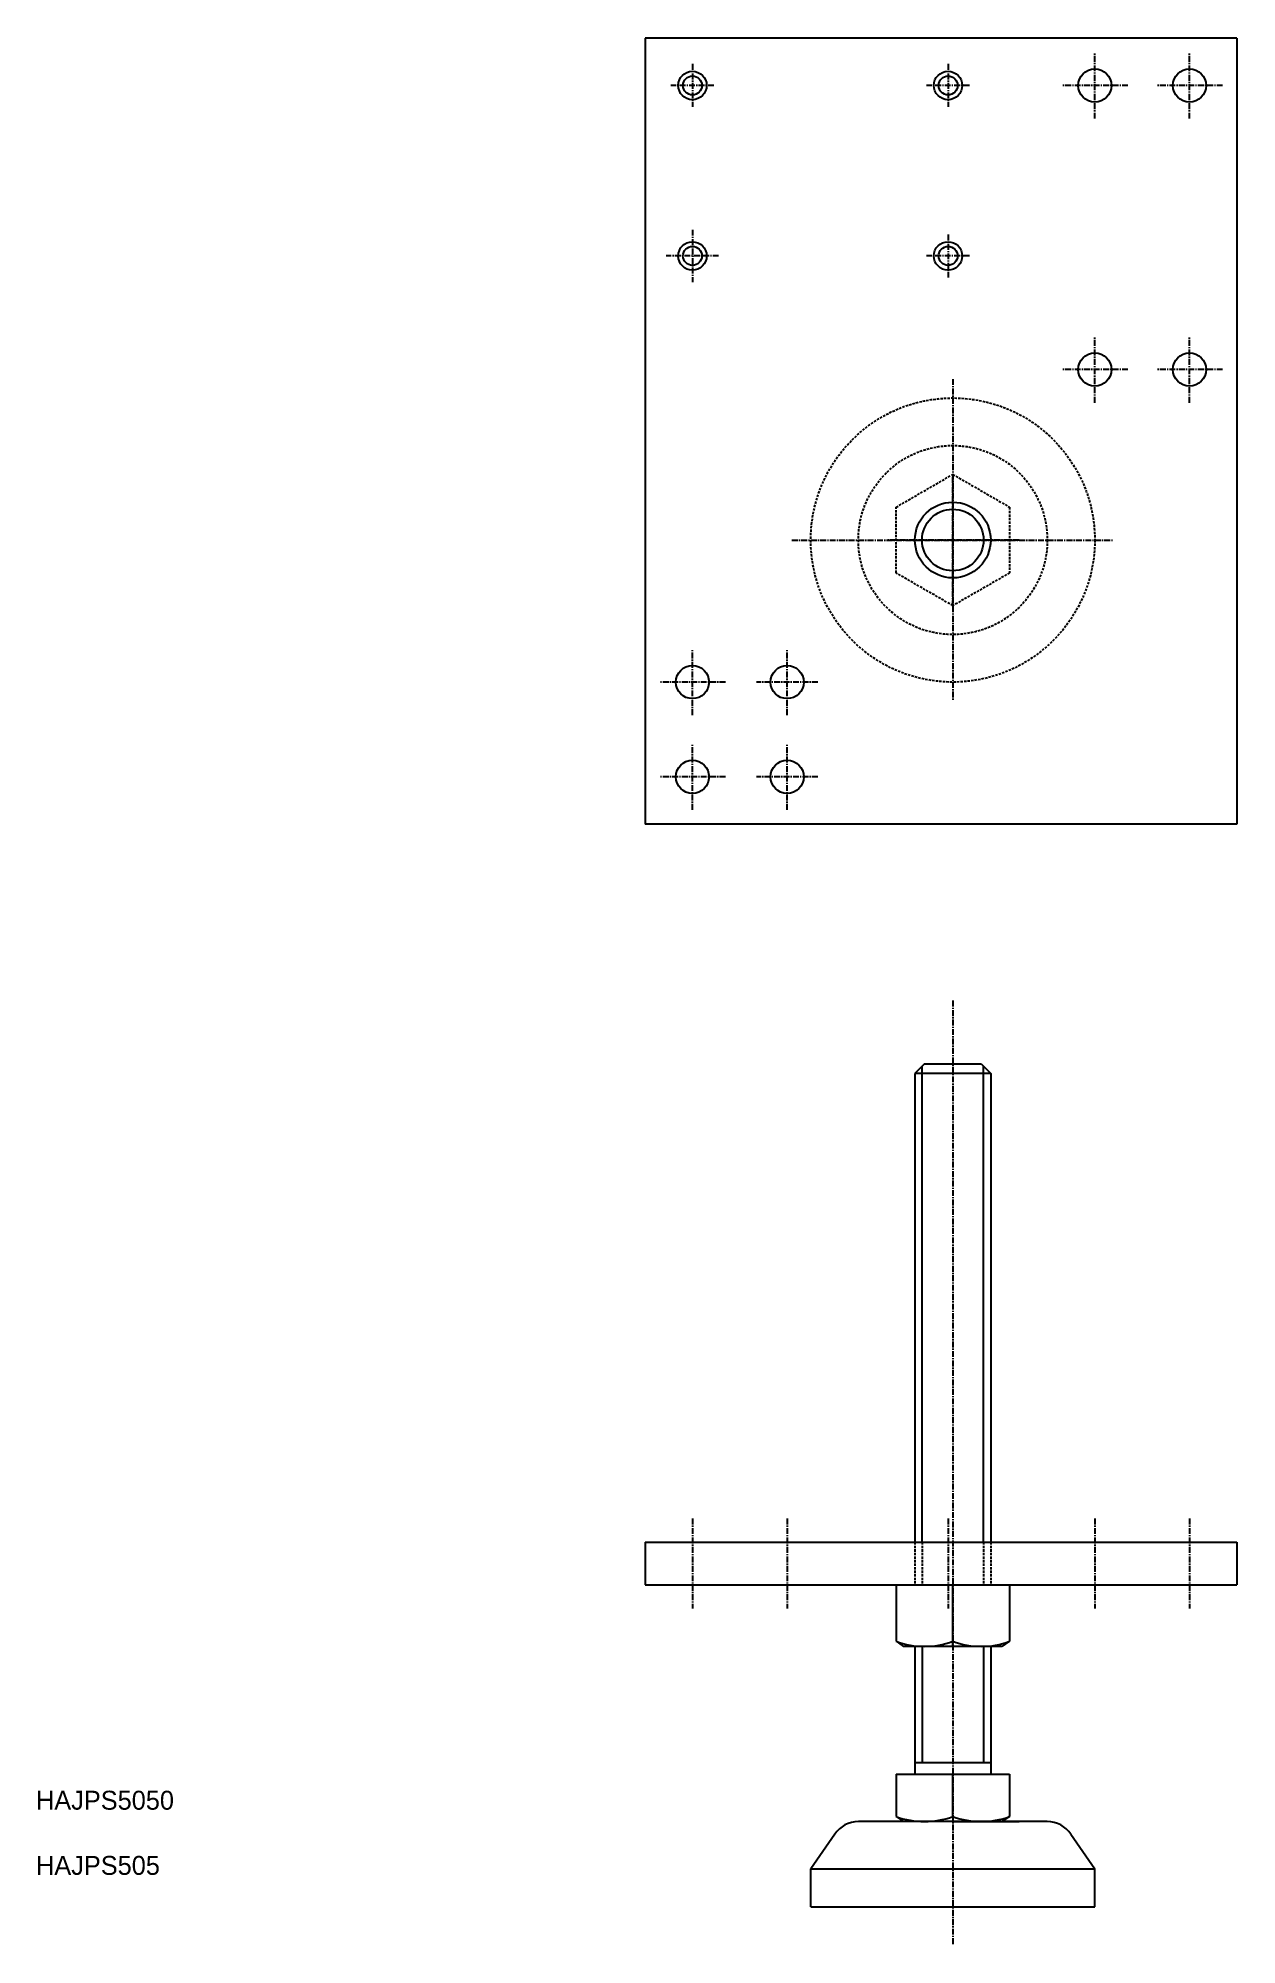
# Model space of a CAD drawing. Extents: x 2 to 255, y 34 to 437.
import ezdxf

# ---------------------------------------------------------------- set-up
doc = ezdxf.new("R2010")
doc.units = 0
doc.linetypes.add('CENTER', pattern=[2, 1.25, -0.25, 0.25, -0.25])
doc.linetypes.add('DASHED', pattern=[0.75, 0.5, -0.25])
doc.layers.get('0').update_dxf_attribs({"linetype": 'CONTINUOUS'})
doc.layers.add('CENTER', color=1, linetype='CENTER')

msp = doc.modelspace()

# ---------------------------------------------------------------- linework, layer by layer
at = {"color": 7, "linetype": 'CONTINUOUS'}
for p, q in [((254.82, 437.17), (129.82, 437.17)), ((129.82, 437.17), (129.82, 271.17)), ((254.82, 437.17), (254.82, 271.17)), ((254.82, 271.17), (129.82, 271.17)), ((188.82, 220.51), (186.82, 218.51)), ((186.82, 218.51), (186.82, 119.51)), ((202.82, 218.51), (186.82, 218.51)), ((188.82, 220.51), (200.82, 220.51)), ((200.82, 220.51), (202.82, 218.51)), ((202.82, 218.51), (202.82, 119.51)), ((129.82, 119.51), (254.82, 119.51)), ((129.82, 119.51), (129.82, 110.51)), ((254.82, 119.51), (254.82, 110.51)), ((129.82, 110.51), (254.82, 110.51)), ((182.82, 110.51), (182.82, 98.59)), ((194.82, 97.51), (194.82, 110.51)), ((206.82, 110.51), (206.82, 98.59)), ((182.82, 98.59), (184.43, 97.51)), ((205.21, 97.51), (184.43, 97.51)), ((186.82, 97.51), (186.82, 70.51)), ((202.82, 97.51), (202.82, 70.51)), ((206.82, 98.59), (205.21, 97.51)), ((186.82, 73.01), (202.82, 73.01)), ((182.82, 70.51), (206.82, 70.51)), ((182.82, 70.51), (182.82, 61.59)), ((194.82, 61.59), (194.82, 70.51)), ((206.82, 70.51), (206.82, 61.59)), ((214.78, 60.51), (174.87, 60.51)), ((194.82, 60.51), (180.77, 60.51)), ((182.82, 61.59), (184.43, 60.51)), ((205.24, 60.51), (184.41, 60.51)), ((205.21, 60.51), (184.43, 60.51)), ((205.21, 60.51), (184.43, 60.51)), ((194.82, 60.51), (208.87, 60.51)), ((206.82, 61.59), (205.21, 60.51)), ((169.88, 57.86), (164.82, 50.51)), ((219.76, 57.86), (224.82, 50.51)), ((164.82, 42.51), (164.82, 50.51)), ((164.82, 50.51), (224.82, 50.51)), ((224.82, 42.51), (224.82, 50.51)), ((164.82, 42.51), (224.82, 42.51))]:
    msp.add_line(p, q, dxfattribs=at)
at = {"color": 3, "linetype": 'DASHED'}
for p, q in [((182.82, 338.09), (194.82, 345.02)), ((194.82, 345.02), (206.82, 338.09)), ((182.82, 324.24), (182.82, 338.09)), ((206.82, 338.09), (206.82, 324.24)), ((194.82, 317.31), (182.82, 324.24)), ((206.82, 324.24), (194.82, 317.31)), ((186.82, 119.51), (186.82, 110.51)), ((188.32, 119.51), (188.32, 110.51)), ((201.32, 119.51), (201.32, 110.51)), ((202.82, 119.51), (202.82, 110.51))]:
    msp.add_line(p, q, dxfattribs=at)
at = {"color": 3, "linetype": 'CONTINUOUS'}
for p, q in [((188.32, 119.51), (188.32, 220.01)), ((201.32, 119.51), (201.32, 220.01)), ((188.32, 97.51), (188.32, 73.01)), ((201.32, 97.51), (201.32, 73.01))]:
    msp.add_line(p, q, dxfattribs=at)
for centre, radius in [((139.82, 427.17), 3), ((193.82, 427.17), 3), ((139.82, 391.17), 3), ((193.82, 391.17), 3), ((194.82, 331.17), 6.5)]:
    msp.add_circle(centre, radius, dxfattribs=at)
at = {"color": 7, "linetype": 'CONTINUOUS'}
for centre, radius in [((139.82, 427.17), 2), ((193.82, 427.17), 2), ((224.82, 427.17), 3.5), ((244.82, 427.17), 3.5), ((139.82, 391.17), 2), ((193.82, 391.17), 2), ((224.82, 367.17), 3.5), ((244.82, 367.17), 3.5), ((194.82, 331.17), 8), ((139.82, 301.17), 3.5), ((159.82, 301.17), 3.5), ((139.82, 281.17), 3.5), ((159.82, 281.17), 3.5)]:
    msp.add_circle(centre, radius, dxfattribs=at)
at = {"color": 3, "linetype": 'DASHED'}
for radius in [30, 19.96]:
    msp.add_circle((194.82, 331.17), radius, dxfattribs=at)
at = {"color": 7, "linetype": 'CONTINUOUS'}
for centre, radius, start, end in [((188.82, 114.73), 17.22, 249.6094, 290.3907), ((200.82, 114.73), 17.22, 249.6092, 290.3907), ((174.87, 54.51), 6, 90, 146.1337), ((188.82, 77.73), 17.22, 249.6094, 290.3907), ((200.82, 77.73), 17.22, 249.6092, 290.3907), ((214.78, 54.51), 6, 33.8663, 90)]:
    msp.add_arc(centre, radius, start, end, dxfattribs=at)
at = {"layer": 'CENTER', "color": 1, "linetype": 'CENTER'}
for p, q in [((139.82, 431.71), (139.82, 422.63)), ((193.82, 431.71), (193.82, 422.63)), ((224.82, 420.17), (224.82, 434.17)), ((244.82, 420.17), (244.82, 434.17)), ((144.36, 427.17), (135.28, 427.17)), ((198.36, 427.17), (189.28, 427.17)), ((231.82, 427.17), (217.82, 427.17)), ((251.82, 427.17), (237.82, 427.17)), ((139.82, 396.71), (139.82, 385.63)), ((193.82, 395.71), (193.82, 386.63)), ((145.36, 391.17), (134.28, 391.17)), ((198.36, 391.17), (189.28, 391.17)), ((224.82, 360.17), (224.82, 374.17)), ((244.82, 360.17), (244.82, 374.17)), ((231.82, 367.17), (217.82, 367.17)), ((251.82, 367.17), (237.82, 367.17)), ((194.82, 365.17), (194.82, 297.17)), ((194.82, 317.17), (194.82, 345.17)), ((160.82, 331.17), (228.82, 331.17)), ((208.82, 331.17), (180.82, 331.17)), ((139.82, 294.17), (139.82, 308.17)), ((159.82, 294.17), (159.82, 308.17)), ((146.82, 301.17), (132.82, 301.17)), ((166.32, 301.17), (153.32, 301.17)), ((139.82, 274.17), (139.82, 288.17)), ((159.82, 274.17), (159.82, 288.17)), ((146.82, 281.17), (132.82, 281.17)), ((166.32, 281.17), (153.32, 281.17)), ((194.82, 233.89), (194.82, 34.47)), ((139.82, 124.51), (139.82, 105.51)), ((159.82, 124.51), (159.82, 105.51)), ((193.82, 124.51), (193.82, 105.51)), ((224.82, 124.51), (224.82, 105.51)), ((244.82, 124.51), (244.82, 105.51))]:
    msp.add_line(p, q, dxfattribs=at)

# ---------------------------------------------------------------- texts
at = {"color": 7, "linetype": 'CONTINUOUS'}
for s, p in [('HAJPS5050', (1.17, 63.02)), ('HAJPS505', (1.17, 49.26))]:
    msp.add_text(s, height=4, dxfattribs=at).set_placement(p)

doc.saveas('drawing.dxf')
